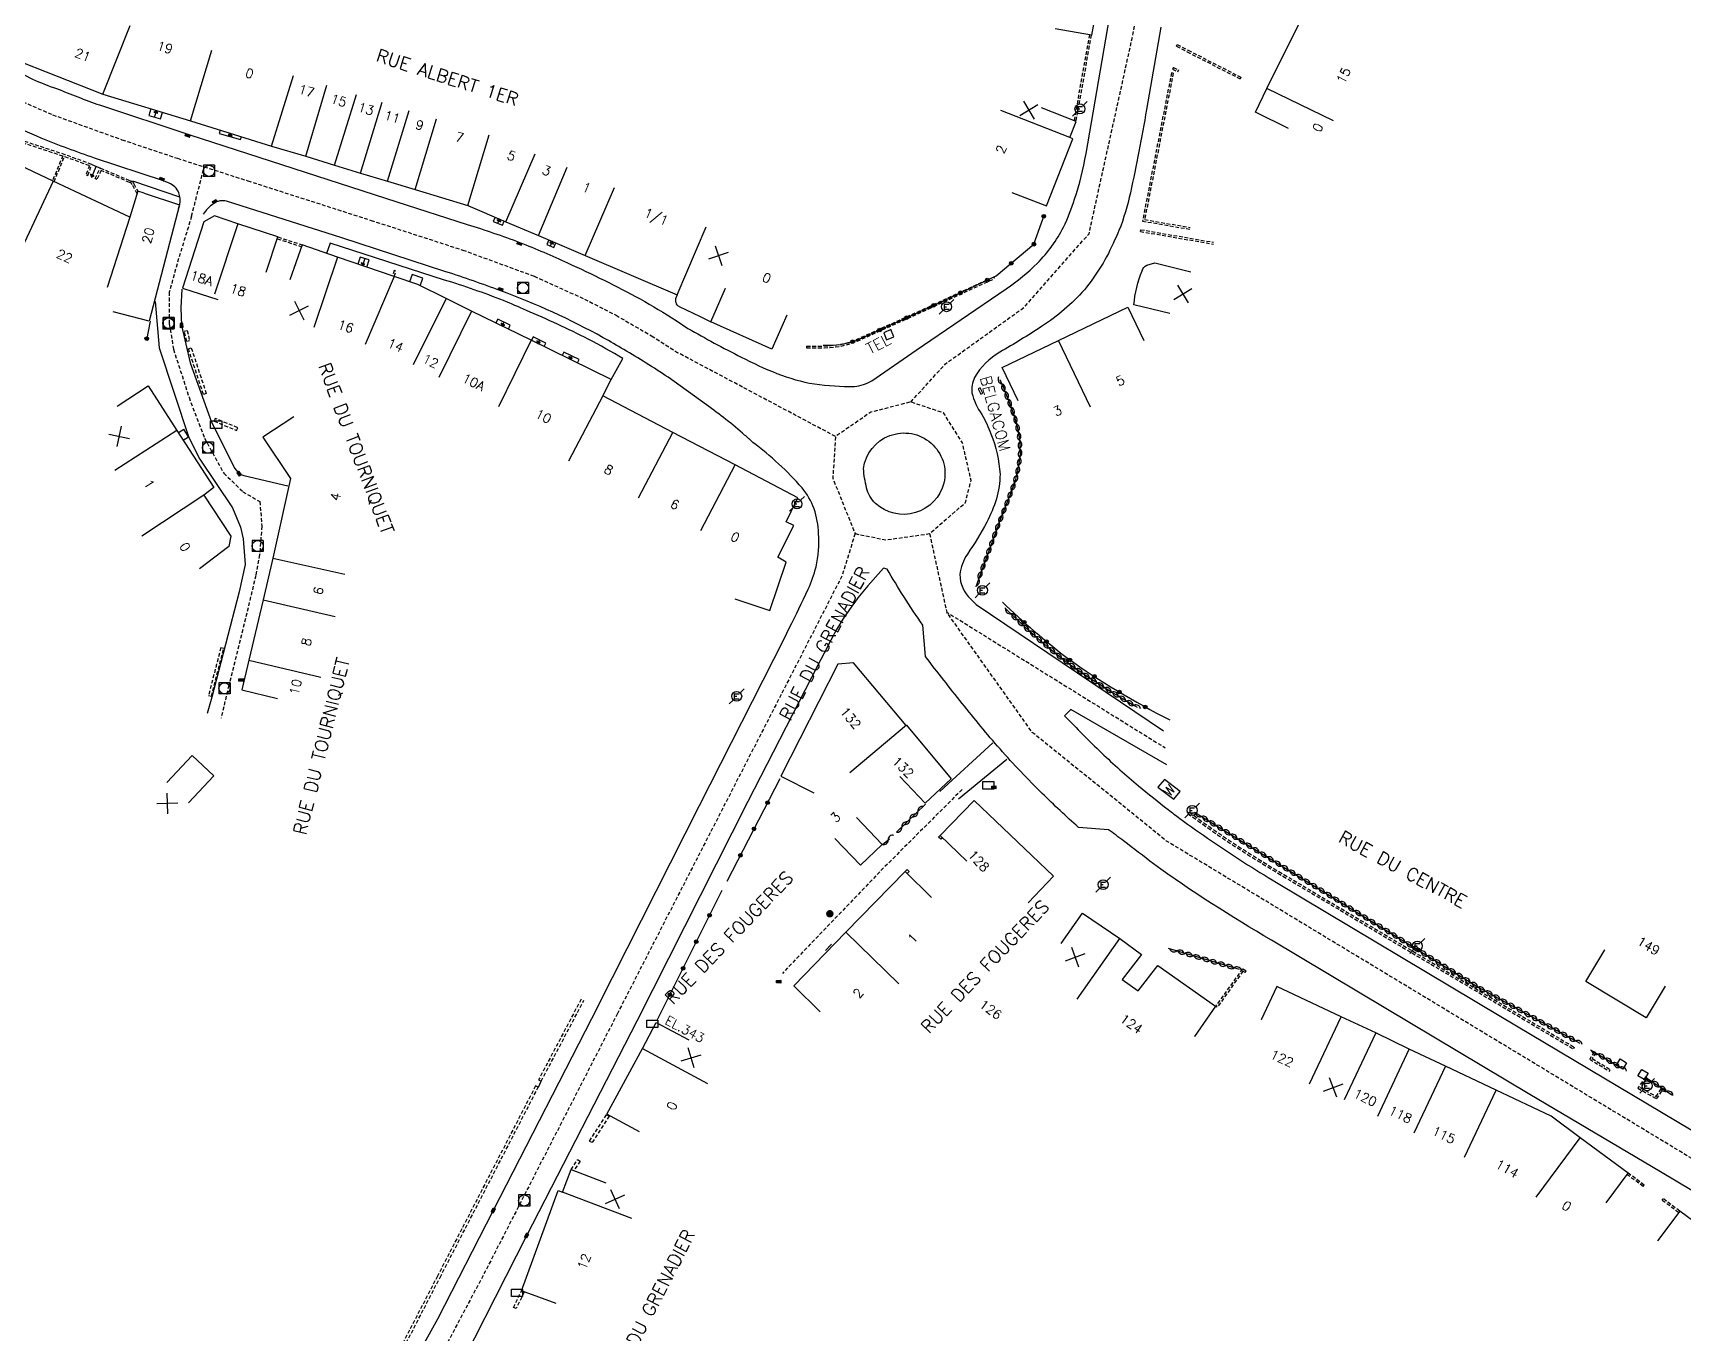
# Model space of a CAD drawing. Header units: millimetres. Extents: x 114000 to 119599, y 120000 to 124063.
# Drawn here: x 114395.7 to 114618.5, y 120152.3 to 120327.9 of the extents above; entities that cross this region are included whole.
import ezdxf
from ezdxf.enums import TextEntityAlignment as Align

# ---------------------------------------------------------------- set-up
doc = ezdxf.new("R2010")
doc.units = ezdxf.units.MM
doc.linetypes.add('DASHED', pattern=[0.75, 0.5, -0.25])
doc.layers.get('0').update_dxf_attribs({"linetype": 'CONTINUOUS'})
for name, color, linetype in [('W0001', 6, 'DASHED'), ('W0008', 7, 'CONTINUOUS'), ('W0100', 7, 'CONTINUOUS'), ('W0105', 7, 'CONTINUOUS'), ('W0112', 1, 'DASHED'), ('W0310', 3, 'CONTINUOUS'), ('W0322', 7, 'CONTINUOUS'), ('W0334', 7, 'CONTINUOUS'), ('W0400', 7, 'CONTINUOUS'), ('W0420', 7, 'CONTINUOUS'), ('W0471', 7, 'CONTINUOUS'), ('W0984', 7, 'CONTINUOUS'), ('W0989', 7, 'CONTINUOUS'), ('W0991', 7, 'CONTINUOUS'), ('W1102', 7, 'CONTINUOUS'), ('W1471', 7, 'CONTINUOUS'), ('W1473', 7, 'CONTINUOUS')]:
    doc.layers.add(name, color=color, linetype=linetype)
doc.styles.get("Standard").update_dxf_attribs({"font": 'romans.shx', "width": 0.85})

# ---------------------------------------------------------------- blocks, each defined once
blk = doc.blocks.new('t322o')
at = {"color": 0, "linetype": 'Continuous'}
for radius in [0.25, 0.15]:
    blk.add_circle((0, 0), radius, dxfattribs=at)
blk = doc.blocks.new('t310o')
at = {"color": 0, "linetype": 'Continuous'}
for centre, start, end in [((-0.5, 0.38), 216.8699, 323.1304), ((0.5, -0.37), 36.8699, 143.1303)]:
    blk.add_arc(centre, 0.625, start, end, dxfattribs=at)
blk = doc.blocks.new('t991o')
at = {"color": 0, "linetype": 'Continuous'}
for p, q in [((-1, 1), (1, -1)), ((-1, -1), (1, 1))]:
    blk.add_line(p, q, dxfattribs=at)
blk = doc.blocks.new('T400')
for p, q in [((-0.15, 0.3), (0.15, 0.3)), ((-0.15, -0.25), (-0.15, 0.3)), ((-0.15, 0.15), (0.15, 0.15)), ((-0.15, 0), (0.15, 0)), ((0.15, 0.3), (0.15, -0.25)), ((-0.15, -0.15), (0.15, -0.15)), ((-0.15, -0.25), (-0.15, -0.3)), ((-0.15, -0.3), (0.15, -0.3)), ((0.15, -0.3), (0.15, -0.25))]:
    blk.add_line(p, q)
blk = doc.blocks.new('T420')
for p, q in [((0.75, 0.75), (-0.75, 0.75)), ((-0.75, 0.75), (-0.75, -0.75)), ((0.75, 0.75), (0.75, -0.75)), ((0.75, -0.75), (-0.75, -0.75))]:
    blk.add_line(p, q)
blk.add_ellipse((0, 0), major_axis=(-0.53, 0.53), ratio=1, start_param=3.926991, end_param=10.210176)
blk = doc.blocks.new('T471')
for p, q in [((-0.333334, 0.333334), (-0.333334, -0.333334)), ((-0.333334, 0.333334), (0.333334, 0.333334)), ((-0.333334, 0), (0, 0)), ((0.500001, 0.500001), (1.000002, 1.000002)), ((-0.500001, -0.500001), (-1.000002, -1.000002)), ((-0.333334, -0.333334), (0.333334, -0.333334))]:
    blk.add_line(p, q)
blk.add_ellipse((0, 0), major_axis=(0.471405, 0.471405), ratio=1, start_param=5.4977871438, end_param=11.780972451)
blk = doc.blocks.new('t112o')
at = {"color": 0, "linetype": 'Continuous'}
for p, q in [((-0.5, 0.5), (0.5, 0.5)), ((-0.5, -0.5), (-0.5, 0.5)), ((0.5, 0.5), (0.5, -0.5)), ((0.5, -0.5), (-0.5, -0.5))]:
    blk.add_line(p, q, dxfattribs=at)
blk = doc.blocks.new('T1471')
at = {"color": 0, "linetype": 'Continuous', "flags": 128}
blk.add_lwpolyline([(-0.75, -0.5), (-0.75, 0.5), (0.75, 0.5), (0.75, -0.5), (-0.75, -0.5)], dxfattribs=at)
blk = doc.blocks.new('T1473')
at = {"color": 0, "linetype": 'Continuous', "const_width": 0.5, "flags": 128}
blk.add_lwpolyline([(-0.25, 0, 1), (0.25, 0, 1)], format="xyb", close=True, dxfattribs=at)

msp = doc.modelspace()

# ---------------------------------------------------------------- linework, layer by layer
at = {"layer": 'W0001'}
for p, q in [((114504.07, 120273.4), (114482.79, 120284.71)), ((114516.77, 120260.28), (114519.08, 120249.68))]:
    msp.add_line(p, q, dxfattribs=at)
at = {"layer": 'W0001', "flags": 128}
for points in [[(114514.23, 120278.06), (114518.9, 120283.21), (114529.51, 120290.83), (114538.3, 120300.79), (114544.28, 120327.88), (114554.8, 120389.21), (114558.99, 120420.43), (114559.4, 120435.24), (114557.92, 120465.09), (114546.7, 120445.38), (114535.47, 120430.23), (114535.47, 120430.23)], [(114506.71, 120260.28), (114510.89, 120259.44), (114516.77, 120260.28), (114521.6, 120264.46), (114522.38, 120267.47), (114521.21, 120272.55), (114518.67, 120276.58), (114514.23, 120278.06), (114508.83, 120276.68), (114504.07, 120273.4), (114503.7, 120267.77), (114506.71, 120260.28), (114506.71, 120260.28)], [(114506.71, 120260.28), (114504.92, 120254.52), (114474.62, 120195.46), (114474.62, 120195.46)], [(115000, 120031.26), (114920.1, 120055.95), (114846.94, 120090.58), (114837.7, 120094.31), (114815.76, 120099.88), (114733.92, 120115.22), (114725.67, 120117.89), (114709.25, 120123.22), (114647.65, 120158.97), (114548.78, 120218.75), (114530.64, 120233.44), (114519.08, 120249.68), (114548.57, 120231.36), (114548.57, 120231.36)]]:
    msp.add_lwpolyline(points, dxfattribs=at)
at = {"layer": 'W0001'}
for points in [[(114390.87, 120320.13), (114398.34, 120316.86), (114407.71, 120313.49), (114415.21, 120310.98), (114424.7, 120307.94), (114441.35, 120302.6), (114453.73, 120298.59), (114463.39, 120295.05), (114470.18, 120291.96), (114474.43, 120289.78), (114479.23, 120287), (114482.79, 120284.71)], [(114417.12, 120303.16), (114418.81, 120309.83)], [(114417.12, 120303.16), (114415.36, 120297.44), (114414.11, 120292.91), (114414.11, 120288.62), (114414.67, 120285.19), (114416.77, 120278.7), (114418.85, 120273.19), (114421.47, 120268.45), (114424.03, 120265.95), (114426.33, 120264.62), (114426.6, 120261.29), (114426.31, 120257.42), (114425.79, 120254.64), (114424.03, 120247.34), (114422.15, 120239.79), (114421.09, 120235.37)], [(114521.17, 120225.73), (114510.05, 120214.62), (114496.9, 120200.89)], [(114474.62, 120195.46), (114467.08, 120180.75), (114456.48, 120160.06), (114447.11, 120142.44), (114441.87, 120133.26), (114439.15, 120130.61), (114433.37, 120124.25), (114430.94, 120118.87), (114429.71, 120112.32), (114428, 120104.55), (114427.12, 120093.12), (114426.41, 120077.63), (114426.01, 120072.18), (114425.22, 120066.9), (114424.43, 120063.07), (114423.26, 120058.86), (114420.73, 120050.21), (114415.06, 120030.9), (114409.47, 120011.69), (114408.06, 120006.7), (114407.25, 120002.16), (114407.13, 120000)]]:
    msp.add_lwpolyline(points, dxfattribs=at)
at = {"layer": 'W0008'}
for p, q in [((114525.33, 120232.03), (114518.17, 120225.43)), ((114520.69, 120224.47), (114527.22, 120229.81))]:
    msp.add_line(p, q, dxfattribs=at)
at = {"layer": 'W0008', "flags": 128}
for points in [[(114484.12, 120288, 0.0092), (114491.32, 120284.13, 0.0248), (114496.16, 120281.92, 0.0532), (114501.22, 120280.5, 0.0344), (114506.62, 120280.15, 0.1073), (114508.98, 120280.92), (114514.95, 120285.05), (114527.11, 120293.37, 0.0483), (114531.34, 120296.83, 0.0773), (114534.85, 120301.68, 0.0384), (114536.36, 120305.48, 0.0357), (114537.9, 120311.61), (114540.57, 120327.05), (114546.33, 120360.66)], [(114547.99, 120328.71), (114546.05, 120317.55, -0.0143), (114543.88, 120306.32, -0.0401), (114542.34, 120301.21, -0.012), (114541.76, 120299.9, -0.067), (114537.67, 120293.2, -0.0668), (114531.9, 120288.28, -0.0154), (114526.27, 120284.79, 0.1357), (114522.84, 120281.36, 0.132), (114522.49, 120279.31, 0.0975), (114523.84, 120276.38, -0.029), (114525.06, 120273.77, -0.0749), (114526.28, 120268.3, -0.0754), (114525.79, 120264.99, -0.0469), (114524.5, 120261.82, -0.0283), (114521.87, 120257.52, 0.1118), (114520.86, 120254.76, 0.2075), (114522.3, 120251.46), (114523.08, 120250.73), (114548.35, 120233.66), (114548.35, 120233.66)], [(114392.63, 120323.33, 0.0633), (114398.86, 120320.42, 0.012), (114404.7, 120318.18), (114416.86, 120314.15), (114444.85, 120305.1), (114444.85, 120305.1), (114454.35, 120302.05, -0.0136), (114461.41, 120299.62, -0.0158), (114467.89, 120296.84, -0.0189), (114477.68, 120291.98, -0.0177), (114482.54, 120289.07), (114484.12, 120288, 0.376665)], [(114415.34, 120304.18), (114415.53, 120304.76, 0.1083), (114415.41, 120306.32, 0.1989), (114414.07, 120307.63), (114413.31, 120307.93), (114404.02, 120311.02, -0.0181), (114396.82, 120313.71, -0.016), (114391.91, 120315.93), (114390.1, 120316.82, 0.0751), (114385.71, 120318.29, 0.1151), (114382.76, 120318.2, 0.0211), (114381.67, 120317.76, 0.0496), (114381.37, 120317.62), (114365.14, 120306.51), (114365.14, 120306.51)], [(114481.45, 120281.42, 0.013477), (114475.48, 120285.15, 0.0061), (114472.71, 120286.75, 0.038), (114458.86, 120293.08, 0.0112), (114451.46, 120295.66), (114437.41, 120300.24), (114421.85, 120305.19, 0.2132), (114420.08, 120304.86, 0.0932), (114418.69, 120303.42)], [(114472.02, 120196.49), (114485.71, 120223.55), (114497.16, 120246.16), (114497.82, 120247.52, 0.0109), (114500.38, 120252.76, 0.0448), (114501.44, 120255.78, 0.0716), (114501.77, 120260.28, 0.0724), (114501.18, 120263.64, 0.0783), (114499.56, 120266.47, 0.049), (114492.91, 120272.61, -0.0012), (114491.8, 120273.6, 0.0242), (114486.65, 120277.68), (114481.45, 120281.42), (114481.45, 120281.42)], [(114507.85, 120269.08, -1.0484), (114518.71, 120267.11, -0.5661), (114509.46, 120264.36, -0.1431), (114508.26, 120266.47, -0.0399), (114507.85, 120269.08), (114507.85, 120269.08)], [(114651.89, 120152.36), (114615.46, 120174.09), (114597.83, 120184.52), (114578.39, 120196.14), (114562.95, 120205.38, -0.0255), (114547.02, 120215.67, -0.0019), (114542.97, 120218.78, 0.0024), (114540.94, 120220.29), (114536.86, 120220.6, -0.0078), (114531.98, 120225.18, -0.0188), (114526.28, 120231.2, -0.0121), (114521.16, 120237.36, -0.0032), (114516.22, 120243.67), (114515.87, 120247.9, -0.0102), (114513.28, 120251.77, -0.0095), (114511.05, 120255.5), (114510.53, 120255.62), (114508.41, 120253.25, 0.0273), (114505.06, 120248.75, 0.0218), (114502.93, 120244.92), (114501.68, 120242.5), (114492.21, 120224.1), (114477.23, 120194.43), (114477.23, 120194.43)], [(114548.79, 120229.07), (114535.86, 120236.54), (114535, 120235.68, 0.0088), (114540, 120230.67, 0.0168), (114545, 120226.2, 0.0088), (114549, 120223, 0.0043), (114550.54, 120221.82, 0.0117), (114554.82, 120218.8, 0.0145), (114563.6, 120213.16), (114593.92, 120195.06), (114643.41, 120165.57)]]:
    msp.add_lwpolyline(points, format="xyb", dxfattribs=at)
at = {"layer": 'W0008'}
for points in [[(114415.8, 120293.31), (114415.65, 120290.8), (114415.77, 120288.41), (114416.92, 120283.37), (114419.8, 120275.36), (114422.97, 120269.08), (114423.53, 120268.37), (114424.17, 120268.12), (114430.12, 120266.72)], [(114412.21, 120291.64), (114412.72, 120285.39), (114416.76, 120273.28), (114418.24, 120270.34), (114422.62, 120263.76), (114423.74, 120261.14), (114424.09, 120259.57), (114424.37, 120256.13), (114423.56, 120252.41), (114419.85, 120238.18), (114419.23, 120235.97)], [(114472.02, 120196.49), (114457.85, 120168.87), (114450.31, 120154.18), (114443.48, 120141.83), (114439.86, 120135.58), (114438.46, 120134.05), (114436.51, 120133.4), (114419.68, 120130.36), (114409.1, 120128.47), (114406.07, 120127.92), (114402.75, 120127.02), (114399.39, 120125.62)], [(114477.23, 120194.43), (114462.36, 120165.44), (114455.31, 120151.6), (114445.72, 120133.77), (114441.71, 120126.25), (114435.75, 120114.78), (114432.15, 120107.22), (114430.49, 120102.03), (114430.18, 120099.24), (114429.73, 120089.76), (114429.05, 120074.67)]]:
    msp.add_lwpolyline(points, dxfattribs=at)
at = {"layer": 'W0100'}
for p, q in [((114403.63, 120310.16), (114404.8, 120309.65)), ((114430.92, 120276.08), (114426.75, 120273.32))]:
    msp.add_line(p, q, dxfattribs=at)
at = {"layer": 'W0100', "flags": 128}
for points in [[(114540.65, 120367.46), (114545.57, 120366.59), (114544.03, 120358.29), (114542.56, 120349.53), (114541.97, 120346.1), (114541.15, 120341.55), (114540.24, 120336.57), (114539.3, 120331.25), (114538.63, 120327.61), (114533.71, 120328.48), (114533.71, 120328.48)], [(114565.25, 120314.99), (114560.76, 120317.19), (114562.32, 120320.43), (114567.78, 120331.45), (114572.26, 120329.24), (114572.26, 120329.24)], [(114392.78, 120324.52), (114405.13, 120319.63), (114416.95, 120316.02), (114427.92, 120312.63), (114432.55, 120311.26), (114436.42, 120310.07), (114439.93, 120308.99), (114443.58, 120307.89), (114447.29, 120306.76), (114447.29, 120306.76), (114454.41, 120304.6), (114459.57, 120302.4), (114463.96, 120300.55), (114470.28, 120297.86), (114482.68, 120292.54), (114482.68, 120292.54), (114482.45, 120292.01), (114482.45, 120291.83), (114482.47, 120291.65), (114482.5, 120291.49), (114482.55, 120291.33), (114482.64, 120291.2), (114482.69, 120291.14), (114482.75, 120291.09), (114482.82, 120291.04), (114482.89, 120291), (114482.96, 120290.96), (114485.81, 120289.61), (114487.21, 120288.87)], [(114411.61, 120317.65), (114411.34, 120316.77), (114412.92, 120316.31), (114412.92, 120316.31), (114413.18, 120317.17)], [(114527.89, 120306.37), (114532.54, 120304.54), (114536.12, 120313.61), (114535.7, 120313.78), (114536.55, 120315.96), (114531.9, 120317.79), (114531.9, 120317.79)], [(114410.72, 120306.26), (114409.86, 120306.53), (114408.76, 120303.04), (114398.42, 120307.88), (114390.33, 120311.71), (114385.53, 120313.93), (114381.86, 120315.2), (114377.25, 120312.1), (114377.25, 120312.1), (114380.05, 120307.95)], [(114420.99, 120314.77), (114420.86, 120314.34), (114423.72, 120313.5), (114423.72, 120313.5), (114423.84, 120313.89)], [(114427.19, 120295.6), (114428.77, 120300.35), (114423.35, 120302.14), (114420.21, 120303.19)], [(114458.1, 120303.03), (114457.86, 120302.45), (114459.09, 120301.97), (114459.09, 120301.97), (114459.32, 120302.51)], [(114465.36, 120299.96), (114465.1, 120299.35), (114466.03, 120298.92), (114466.03, 120298.92), (114466.3, 120299.56)], [(114482.12, 120273.96), (114472.65, 120278.91), (114473.79, 120281.1), (114462.96, 120286.41), (114454.91, 120290.35), (114451.49, 120292.05), (114447.68, 120293.92), (114444.47, 120295.03), (114436.83, 120297.61), (114432.05, 120299.28), (114432.05, 120299.28), (114430.4, 120294.56)], [(114440.78, 120296.28), (114441.11, 120297.25), (114439.89, 120297.64), (114439.89, 120297.64), (114439.57, 120296.69)], [(114447.99, 120293.77), (114448.33, 120294.77), (114446.89, 120295.3), (114446.89, 120295.3), (114446.55, 120294.31)], [(114497.51, 120289.8), (114495.49, 120285.22), (114487.21, 120288.87), (114489.22, 120293.45), (114489.22, 120293.45)], [(114459.9, 120287.91), (114460.15, 120288.43), (114458.45, 120289.25), (114458.45, 120289.25), (114458.2, 120288.74)], [(114528.72, 120278.2), (114526.56, 120282.71), (114534.17, 120286.37), (114543.52, 120290.85), (114545.69, 120286.35), (114545.69, 120286.35)], [(114464.73, 120285.54), (114464.97, 120286.03), (114463.26, 120286.88), (114463.26, 120286.88), (114463.01, 120286.38)], [(114510.58, 120287.4), (114510.97, 120286.44), (114511.95, 120286.88), (114511.56, 120287.84), (114510.58, 120287.4), (114510.58, 120287.4)], [(114469.22, 120283.34), (114469.45, 120283.81), (114467.38, 120284.8), (114467.38, 120284.8), (114467.16, 120284.35)], [(114523.34, 120279.84), (114523.71, 120279.14), (114523.97, 120279.27), (114523.6, 120279.97), (114523.34, 120279.84), (114523.34, 120279.84)], [(114490.46, 120251.47), (114495.21, 120249.89), (114497.39, 120256.44), (114496.3, 120257.11), (114498.45, 120261.36), (114497.42, 120261.88), (114498.09, 120263.27), (114498.99, 120265.11), (114490.52, 120269.57), (114482.12, 120273.96), (114482.12, 120273.96)], [(114513.6, 120234.35), (114506.51, 120242.82), (114504.36, 120242.63), (114496.67, 120227.53), (114501.12, 120225.26), (114501.12, 120225.26)], [(114547.61, 120226.02), (114549.73, 120224.41), (114550.6, 120225.46), (114548.48, 120227.07), (114547.61, 120226.02), (114547.61, 120226.02)], [(114534.55, 120204.93), (114537.42, 120209.02), (114542.46, 120205.58), (114545.38, 120203.44), (114542.78, 120200.04), (114544.95, 120198.51), (114547.58, 120201.96), (114555.4, 120196.44), (114552.53, 120192.35), (114552.53, 120192.35)], [(114616.1, 120199.15), (114613.52, 120194.87), (114605.39, 120199.78), (114607.97, 120204.06), (114607.97, 120204.06)], [(114608.12, 120169.89), (114611.08, 120173.91), (114604.61, 120178.69), (114600.72, 120181.61), (114593.28, 120185.11), (114586.42, 120188.35), (114581.55, 120190.66), (114577.05, 120192.84), (114572.33, 120195.02), (114563.66, 120199.12), (114561.53, 120194.6), (114561.53, 120194.6)], [(114644.85, 120141.52), (114648.42, 120146.35), (114644.68, 120149.12), (114618.06, 120168.77), (114615.08, 120164.75), (114615.08, 120164.75)]]:
    msp.add_lwpolyline(points, dxfattribs=at)
at = {"layer": 'W0100'}
for points in [[(114412.13, 120316.54), (114412.4, 120317.41), (114412.04, 120317.22), (114412.58, 120317.06), (114412.4, 120317.41)], [(114422.29, 120313.92), (114422.42, 120314.33), (114422.06, 120314.14), (114422.6, 120313.97), (114422.42, 120314.33)], [(114404.22, 120309.91), (114403.6, 120308.45), (114403.97, 120308.6), (114403.45, 120308.82), (114403.6, 120308.45)], [(114410.72, 120306.26), (114415.47, 120304.68), (114411.37, 120288.96), (114406.53, 120290.23)], [(114420.21, 120303.19), (114418.75, 120302.4), (114415.89, 120293.45), (114420.65, 120291.93)], [(114458.47, 120302.21), (114458.71, 120302.77), (114458.34, 120302.62), (114458.86, 120302.4), (114458.71, 120302.77)], [(114465.56, 120299.14), (114465.83, 120299.76), (114465.46, 120299.61), (114465.98, 120299.39), (114465.83, 120299.76)], [(114440.5, 120297.44), (114440.18, 120296.48), (114440.53, 120296.66), (114440, 120296.84), (114440.18, 120296.48)], [(114459.3, 120288.84), (114459.05, 120288.32), (114459.43, 120288.45), (114458.92, 120288.7), (114459.05, 120288.32)], [(114464.11, 120286.45), (114463.87, 120285.96), (114464.25, 120286.09), (114463.74, 120286.34), (114463.87, 120285.96)], [(114468.42, 120284.31), (114468.19, 120283.84), (114468.57, 120283.97), (114468.06, 120284.22), (114468.19, 120283.84)], [(114407.06, 120277.51), (114411.26, 120280.23), (114415.14, 120274.23), (114420.13, 120266.52), (114418.78, 120265.46), (114422.42, 120259.92), (114422.15, 120258.53), (114418.19, 120255.52)], [(114426.75, 120273.32), (114430.46, 120267.72), (114428.07, 120256.95), (114426.77, 120251.34), (114424.84, 120243.2), (114423.88, 120239.2), (114428.74, 120238.03)], [(114513.65, 120234.4), (114519.69, 120227.17), (114516.19, 120223.86), (114512.75, 120227.49)], [(114416.69, 120223.91), (114420.12, 120227.55), (114417.19, 120230.31), (114413.76, 120226.67)], [(114521.78, 120216.02), (114518.19, 120219.5), (114522.78, 120224.25), (114533.51, 120214.03), (114530.06, 120210.41)], [(114506.9, 120221.92), (114510.36, 120218.3), (114507.43, 120215.51), (114503.98, 120219.12)], [(114502, 120195.71), (114498.42, 120199.2), (114505.47, 120206.43), (114513.47, 120214.63), (114517.05, 120211.14)], [(114477.6, 120179.49), (114473.2, 120181.87), (114477.99, 120190.74), (114479.87, 120194.26), (114484.28, 120191.9)], [(114466.36, 120156.29), (114461.66, 120158.01), (114466.62, 120171.57), (114467.2, 120171.32), (114468.36, 120174.38), (114473.04, 120172.61)]]:
    msp.add_lwpolyline(points, dxfattribs=at)
at = {"layer": 'W0100', "flags": 128}
msp.add_lwpolyline([(114549.21, 120290), (114544.35, 120291.2, -0.0723), (114545.48, 120295.8, -0.2193), (114546.12, 120296.56), (114547.2, 120296.86), (114552.06, 120295.66), (114552.06, 120295.66)], format="xyb", dxfattribs=at)
at = {"layer": 'W0105'}
for p, q in [((114415.33, 120273.94), (114416.05, 120274.39)), ((114416, 120272.9), (114416.71, 120273.36)), ((114416.71, 120273.36), (114416.05, 120274.39)), ((114502.7, 120203.96), (114503.53, 120204.82)), ((114463.94, 120185.5), (114464.33, 120186.34))]:
    msp.add_line(p, q, dxfattribs=at)
at = {"layer": 'W0112'}
for p, q in [((114536.33, 120316.11), (114538.39, 120327.65)), ((114536.58, 120316.07), (114538.63, 120327.61)), ((114550.11, 120326.11), (114550.22, 120326.34)), ((114550.11, 120326.11), (114551.57, 120325.36)), ((114550.22, 120326.34), (114551.69, 120325.58)), ((114551.57, 120325.36), (114558.69, 120321.71)), ((114551.69, 120325.58), (114558.81, 120321.93)), ((114549.44, 120322.54), (114545.52, 120302.5)), ((114549.68, 120322.49), (114545.81, 120302.7)), ((114549.68, 120322.49), (114549.44, 120322.54)), ((114549.69, 120323.24), (114549.58, 120323.02)), ((114549.58, 120323.02), (114550.28, 120322.68)), ((114549.69, 120323.24), (114550.39, 120322.9)), ((114550.28, 120322.68), (114550.39, 120322.9)), ((114558.81, 120321.93), (114558.69, 120321.71)), ((114536.58, 120316.07), (114536.33, 120316.11)), ((114545.52, 120302.5), (114551.9, 120301.4)), ((114545.81, 120302.7), (114551.94, 120301.64)), ((114428.69, 120300.11), (114431.97, 120299.04)), ((114428.77, 120300.35), (114432.05, 120299.28)), ((114545.23, 120301.1), (114545.28, 120301.34)), ((114545.23, 120301.1), (114555.09, 120299.39)), ((114545.28, 120301.34), (114555.13, 120299.64)), ((114516.56, 120290.87), (114525.43, 120294.97)), ((114516.67, 120290.65), (114525.54, 120294.74)), ((114525.54, 120294.74), (114525.43, 120294.97)), ((114506.87, 120286.5), (114516.56, 120290.88)), ((114506.97, 120286.27), (114516.67, 120290.65)), ((114416.13, 120287.62), (114416.52, 120287.71)), ((114416.46, 120286.24), (114416.13, 120287.62)), ((114506.19, 120286.23), (114506.87, 120286.5)), ((114416.69, 120285.26), (114417.07, 120285.38)), ((114418.72, 120279.08), (114416.69, 120285.26)), ((114500.17, 120285.61), (114500.95, 120285.61)), ((114500.17, 120285.61), (114500.17, 120285.36)), ((114500.17, 120285.36), (114500.95, 120285.36)), ((114500.95, 120285.61), (114501.73, 120285.61)), ((114500.95, 120285.36), (114501.74, 120285.36)), ((114501.73, 120285.61), (114502.51, 120285.63)), ((114501.74, 120285.36), (114502.52, 120285.38)), ((114502.51, 120285.63), (114503.27, 120285.67)), ((114502.52, 120285.38), (114503.29, 120285.42)), ((114503.27, 120285.67), (114504.02, 120285.75)), ((114503.29, 120285.42), (114504.05, 120285.5)), ((114504.02, 120285.75), (114504.76, 120285.86)), ((114504.05, 120285.5), (114504.81, 120285.61)), ((114504.76, 120285.86), (114505.48, 120286.02)), ((114504.81, 120285.61), (114505.54, 120285.78)), ((114505.48, 120286.02), (114506.19, 120286.23)), ((114505.54, 120285.78), (114506.27, 120285.99)), ((114506.27, 120285.99), (114506.97, 120286.27)), ((114420.15, 120275.47), (114423.19, 120274.22)), ((114423.19, 120274.22), (114423.34, 120274.59)), ((114419.8, 120238.32), (114421.45, 120244.77)), ((114421.45, 120244.77), (114421.06, 120244.87)), ((114551.66, 120222.47), (114551.81, 120222.67)), ((114551.66, 120222.47), (114552.33, 120221.99)), ((114551.81, 120222.67), (114552.48, 120222.19)), ((114552.33, 120221.99), (114552.99, 120221.51)), ((114552.48, 120222.19), (114553.14, 120221.71)), ((114552.99, 120221.51), (114553.66, 120221.02)), ((114553.14, 120221.71), (114553.81, 120221.23)), ((114553.66, 120221.02), (114554.33, 120220.55)), ((114553.81, 120221.23), (114554.48, 120220.75)), ((114554.33, 120220.55), (114555, 120220.07)), ((114554.48, 120220.75), (114555.15, 120220.28)), ((114555, 120220.07), (114555.66, 120219.61)), ((114555.15, 120220.28), (114555.81, 120219.82)), ((114555.66, 120219.61), (114556.33, 120219.16)), ((114555.81, 120219.82), (114556.47, 120219.37)), ((114517.98, 120219.29), (114518.19, 120219.51)), ((114518.19, 120219.51), (114518.48, 120219.23)), ((114556.33, 120219.16), (114557, 120218.71)), ((114556.47, 120219.37), (114557.13, 120218.92)), ((114557, 120218.71), (114557.67, 120218.27)), ((114557.13, 120218.92), (114557.8, 120218.47)), ((114557.67, 120218.27), (114558.34, 120217.83)), ((114557.8, 120218.47), (114558.47, 120218.03)), ((114558.34, 120217.83), (114559.01, 120217.39)), ((114558.47, 120218.03), (114559.15, 120217.6)), ((114559.01, 120217.39), (114559.69, 120216.96)), ((114559.15, 120217.6), (114559.83, 120217.17)), ((114559.69, 120216.96), (114560.37, 120216.53)), ((114559.83, 120217.17), (114560.51, 120216.74)), ((114560.37, 120216.53), (114561.05, 120216.1)), ((114560.51, 120216.74), (114561.19, 120216.31)), ((114561.05, 120216.1), (114561.74, 120215.68)), ((114561.19, 120216.31), (114561.87, 120215.89)), ((114561.74, 120215.68), (114562.43, 120215.26)), ((114561.87, 120215.89), (114562.56, 120215.47)), ((114562.43, 120215.26), (114563.11, 120214.84)), ((114562.56, 120215.47), (114563.24, 120215.05)), ((114513.47, 120214.63), (114513.74, 120214.92)), ((114513.74, 120214.92), (114514.03, 120214.65)), ((114563.11, 120214.84), (114563.8, 120214.42)), ((114563.24, 120215.05), (114563.93, 120214.64)), ((114563.8, 120214.42), (114564.49, 120214.01)), ((114563.93, 120214.64), (114564.62, 120214.23)), ((114564.49, 120214.01), (114603.7, 120190.68)), ((114564.62, 120214.23), (114603.83, 120190.9)), ((114559.01, 120201.5), (114555.4, 120196.45)), ((114559.08, 120201.17), (114555.61, 120196.3)), ((114559.5, 120201.2), (114559.01, 120201.5)), ((114559.37, 120200.99), (114559.08, 120201.17)), ((114559.37, 120200.99), (114559.5, 120201.2)), ((114464.33, 120186.34), (114470.1, 120197.25)), ((114555.61, 120196.3), (114555.4, 120196.45)), ((114603.83, 120190.9), (114603.7, 120190.68)), ((114606.49, 120190.28), (114605.91, 120189.29)), ((114605.91, 120189.29), (114608.56, 120187.69)), ((114606.7, 120190.15), (114606.25, 120189.38)), ((114606.25, 120189.38), (114608.69, 120187.9)), ((114606.7, 120190.15), (114606.49, 120190.28)), ((114608.56, 120187.69), (114608.69, 120187.9)), ((114613.44, 120186.89), (114612.41, 120185.37)), ((114613.64, 120186.75), (114612.77, 120185.45)), ((114613.64, 120186.75), (114613.45, 120186.88)), ((114450.67, 120159.82), (114463.93, 120185.51)), ((114612.41, 120185.37), (114614.94, 120183.93)), ((114612.77, 120185.45), (114614.87, 120184.26)), ((114614.87, 120184.26), (114615.64, 120185.41)), ((114614.94, 120183.93), (114615.85, 120185.27)), ((114615.64, 120185.41), (114615.85, 120185.27)), ((114470.85, 120178.23), (114473.17, 120181.81)), ((114473.17, 120181.81), (114473.51, 120181.59)), ((114468.37, 120174.39), (114469.23, 120175.74)), ((114469.57, 120175.52), (114468.74, 120174.24)), ((114469.23, 120175.74), (114469.57, 120175.52)), ((114613.13, 120172.1), (114610.94, 120173.71)), ((114613.28, 120172.3), (114611.08, 120173.91)), ((114613.13, 120172.1), (114613.28, 120172.3)), ((114615.67, 120170.25), (114615.82, 120170.45)), ((114617.91, 120168.57), (114615.67, 120170.25)), ((114618.06, 120168.77), (114615.82, 120170.45)), ((114460.58, 120155.77), (114461.66, 120158.01)), ((114461.66, 120158.01), (114462.02, 120157.83))]:
    msp.add_line(p, q, dxfattribs=at)
for points in [[(114398.56, 120307.82), (114399.95, 120311.23), (114399.97, 120311.23), (114403.32, 120310.01), (114402.87, 120308.75), (114403.11, 120308.66), (114403.63, 120310.16), (114400.05, 120311.46), (114392.66, 120313.89), (114392.14, 120312.38), (114392.38, 120312.3), (114392.82, 120313.58), (114399.72, 120311.31), (114398.33, 120307.92)], [(114409.76, 120306.2), (114409.1, 120307.42), (114409.07, 120307.49), (114409.04, 120307.55), (114409.02, 120307.59), (114409, 120307.61), (114408.98, 120307.63), (114408.96, 120307.64), (114408.93, 120307.65), (114408.88, 120307.67), (114408.82, 120307.69), (114408.75, 120307.72), (114404.92, 120309.33), (114404.32, 120308.12), (114404.09, 120308.24), (114404.8, 120309.65), (114408.84, 120307.95), (114408.9, 120307.93), (114408.96, 120307.91), (114409.02, 120307.89), (114409.07, 120307.86), (114409.12, 120307.83), (114409.18, 120307.79), (114409.22, 120307.73), (114409.26, 120307.67), (114409.29, 120307.6), (114409.33, 120307.53), (114409.86, 120306.53)], [(114444.48, 120295.03), (114444.71, 120295.75), (114444.47, 120295.83), (114444.24, 120295.11)], [(114416.52, 120287.71), (114416.85, 120286.33), (114416.46, 120286.24)], [(114417.07, 120285.38), (114419.1, 120279.2), (114418.72, 120279.08)], [(114423.34, 120274.59), (114420.31, 120275.84), (114420.15, 120275.47)], [(114421.06, 120244.87), (114419.41, 120238.41), (114419.8, 120238.32)], [(114518.48, 120219.23), (114518.27, 120219.01), (114517.98, 120219.29)], [(114514.03, 120214.65), (114513.76, 120214.36), (114513.47, 120214.63)], [(114469.72, 120197.4), (114463.98, 120186.52), (114464.33, 120186.34)], [(114463.93, 120185.51), (114463.57, 120185.69), (114450.32, 120160), (114441.29, 120142.51), (114438.91, 120138.97), (114436.62, 120136.09), (114435.99, 120135.53), (114434.93, 120134.92), (114434.02, 120134.6), (114423.74, 120132.62)], [(114473.51, 120181.59), (114471.18, 120178.02), (114470.85, 120178.23)], [(114421.63, 120134.8), (114423.57, 120132.18), (114434.12, 120134.21), (114435.09, 120134.56), (114436.23, 120135.2), (114436.91, 120135.82), (114439.24, 120138.74), (114441.63, 120142.31), (114450.67, 120159.82)], [(114462.02, 120157.83), (114460.94, 120155.6), (114460.58, 120155.77)]]:
    msp.add_lwpolyline(points, dxfattribs=at)
at = {"layer": 'W0310'}
for p, q in [((114512.3, 120219.96), (114516.23, 120223.74)), ((114510.4, 120218.29), (114511.38, 120219.06)), ((114558.63, 120201.43), (114549.05, 120204.25)), ((114606.03, 120190.54), (114610.14, 120188.13)), ((114613.45, 120186.88), (114617, 120184.49))]:
    msp.add_line(p, q, dxfattribs=at)
at = {"layer": 'W0310', "flags": 128}
for points in [[(114526.24, 120281.08, -0.0265), (114528.2, 120276.15, -0.0867), (114528.98, 120271.14, -0.0705), (114528.1, 120266.77, -0.0063), (114526.01, 120261.4), (114523, 120253.09), (114523, 120253.09)], [(114526.91, 120250.26, 0.0263), (114534.79, 120243.31, 0.0298), (114544.8, 120236.85), (114544.8, 120236.85)]]:
    msp.add_lwpolyline(points, format="xyb", dxfattribs=at)
msp.add_lwpolyline([(114552.53, 120222.66), (114590.94, 120198.98), (114604.59, 120191.44), (114604.59, 120191.44)], dxfattribs=at)
at = {"layer": 'W0322'}
for p, q in [((114411.52, 120288.96), (114411.03, 120286.41)), ((114496.57, 120227.18), (114489.38, 120213.28)), ((114488.72, 120212.06), (114479.91, 120194.42))]:
    msp.add_line(p, q, dxfattribs=at)
at = {"layer": 'W0322', "flags": 128}
for points in [[(114502.42, 120285.74, 0.1033), (114507.08, 120286.44), (114517.96, 120291.41), (114525.78, 120295.1), (114530.85, 120299.37), (114532.28, 120303.41), (114532.28, 120303.41)], [(114526.6, 120251.03, 0.0263), (114535.41, 120243.44, 0.0365), (114549.21, 120235.12), (114549.21, 120235.12)]]:
    msp.add_lwpolyline(points, format="xyb", dxfattribs=at)
at = {"layer": 'W0334', "flags": 128}
msp.add_lwpolyline([(114415.54, 120305.71), (114409.31, 120307.84), (114409.31, 120307.84), (114409.12, 120307.83)], dxfattribs=at)
msp.add_lwpolyline([(114473.79, 120281.1), (114475.37, 120283.93, 0.0104), (114470.69, 120286.54, 0.0156), (114462.32, 120290.44, 0.0077), (114459.23, 120291.77, 0.0188), (114451.27, 120294.54), (114435.83, 120299.53), (114435.83, 120299.53), (114435.34, 120298.13)], format="xyb", dxfattribs=at)
at = {"layer": 'W1102'}
for p, q in [((114405.13, 120319.63), (114408.81, 120328.93)), ((114416.95, 120316.02), (114419.87, 120325.58)), ((114427.92, 120312.63), (114430.87, 120322.18)), ((114432.55, 120311.26), (114435.37, 120320.85)), ((114571.3, 120316.02), (114562.32, 120320.43)), ((114436.42, 120310.07), (114439.37, 120319.62)), ((114439.93, 120308.99), (114442.85, 120318.56)), ((114443.58, 120307.89), (114446.49, 120317.45)), ((114447.29, 120306.76), (114450.2, 120316.33)), ((114535.7, 120313.78), (114526.39, 120317.45)), ((114454.41, 120304.6), (114457.31, 120314.17)), ((114459.57, 120302.4), (114463.49, 120311.6)), ((114463.96, 120300.55), (114467.84, 120309.77)), ((114398.42, 120307.88), (114394.18, 120298.82)), ((114470.28, 120297.86), (114474.21, 120307.05)), ((114408.76, 120303.04), (114405.72, 120293.51)), ((114423.35, 120302.14), (114420.21, 120292.65)), ((114482.68, 120292.54), (114486.62, 120301.73)), ((114436.83, 120297.61), (114433.63, 120288.14)), ((114444.47, 120295.03), (114440.56, 120285.82)), ((114451.49, 120292.05), (114447.03, 120283.1)), ((114454.91, 120290.35), (114450.51, 120281.37)), ((114462.96, 120286.41), (114458.56, 120277.43)), ((114538.5, 120277.35), (114534.17, 120286.37)), ((114472.65, 120278.91), (114468.01, 120270.05)), ((114415.14, 120274.23), (114406.75, 120268.79)), ((114477.48, 120265.1), (114482.12, 120273.96)), ((114485.86, 120260.72), (114490.52, 120269.57)), ((114418.78, 120265.46), (114410.42, 120259.96)), ((114428.07, 120256.95), (114437.83, 120254.79)), ((114426.77, 120251.34), (114436.51, 120249.08)), ((114424.84, 120243.2), (114434.57, 120240.9)), ((114513.65, 120234.4), (114505.98, 120227.99)), ((114505.47, 120206.43), (114512.63, 120199.45)), ((114536.72, 120197.39), (114542.46, 120205.58)), ((114568.06, 120185.98), (114572.33, 120195.02)), ((114477.99, 120190.74), (114486.79, 120185.99)), ((114577.05, 120192.84), (114572.77, 120183.8)), ((114577.28, 120181.62), (114581.55, 120190.66)), ((114586.42, 120188.35), (114582.15, 120179.31)), ((114589, 120176.07), (114593.28, 120185.11)), ((114598.68, 120170.64), (114604.61, 120178.69)), ((114476.55, 120167.77), (114467.2, 120171.32))]:
    msp.add_line(p, q, dxfattribs=at)

# ---------------------------------------------------------------- block references
at = {"layer": 'W0112', "rotation": 329.1955}
for p in [(114610.2, 120188.65), (114613.11, 120187.23)]:
    msp.add_blockref('t112o', p, dxfattribs=at)
at = {"layer": 'W0310'}
for p, rotation in [((114526.49, 120280.53), 294.0104713564695), ((114526.95, 120279.47), 292.6886460463217), ((114527.38, 120278.4), 291.3668207361738), ((114527.79, 120277.32), 290.0449954260261), ((114528.17, 120276.23), 288.7231701158782), ((114528.51, 120275.12), 284.6259882330525), ((114528.75, 120274), 280.1355039642455), ((114528.91, 120272.85), 275.6450196954386), ((114528.94, 120270.55), 264.5358557990112), ((114528.98, 120271.7), 271.1545354266318), ((114528.55, 120268.27), 256.2121213365504), ((114528.78, 120269.4), 260.3739885677808), ((114527.84, 120266.08), 249.2562346144915), ((114528.23, 120267.16), 252.05025410532), ((114527.01, 120263.92), 248.6775093729686), ((114527.43, 120265), 248.9668719937299), ((114526.16, 120261.77), 248.0987841314455), ((114526.59, 120262.84), 248.388146752207), ((114525.36, 120259.6), 250.0961243025801), ((114525.75, 120260.69), 250.0961243025801), ((114524.57, 120257.43), 250.0961243025801), ((114524.97, 120258.52), 250.0961243025801), ((114523.79, 120255.26), 250.0961243025801), ((114524.18, 120256.35), 250.0961243025801), ((114523.39, 120254.17), 250.0961243025801), ((114527.74, 120249.45), 316.2313288643862), ((114528.58, 120248.66), 316.8934697151067), ((114529.42, 120247.87), 317.5556105658271), ((114530.28, 120247.1), 318.2177514165476), ((114531.15, 120246.34), 318.879892267268), ((114532.02, 120245.58), 319.5420331179885), ((114532.9, 120244.84), 320.2041739687089), ((114533.8, 120244.1), 320.8663148194293), ((114534.7, 120243.38), 321.5284556701498), ((114535.63, 120242.7), 324.3588344252602), ((114536.57, 120242.03), 325.0203743607301), ((114537.52, 120241.37), 325.6819142962), ((114538.48, 120240.73), 326.3434542316698), ((114539.44, 120240.09), 327.0049941671396), ((114540.42, 120239.47), 327.6665341026094), ((114541.4, 120238.86), 328.3280740380793), ((114542.38, 120238.26), 328.9896139735491), ((114543.38, 120237.67), 329.6511539090189), ((114544.38, 120237.09), 330.3126938444887), ((114514.1, 120221.69), 43.87816188608191), ((114515.18, 120222.73), 43.87816188608191), ((114553.51, 120222.06), 328.3365921138802), ((114554.5, 120221.45), 328.3365921138802), ((114511.18, 120218.9), 38.27300257388153), ((114513.02, 120220.65), 43.87816188608191), ((114555.48, 120220.84), 328.3365921138802), ((114556.46, 120220.24), 328.3365921138802), ((114557.44, 120219.63), 328.3365921138802), ((114558.43, 120219.03), 328.3365921138802), ((114559.41, 120218.42), 328.3365921138802), ((114560.39, 120217.81), 328.3365921138802), ((114561.38, 120217.21), 328.3365921138802), ((114562.36, 120216.6), 328.3365921138802), ((114563.34, 120215.99), 328.3365921138802), ((114564.33, 120215.39), 328.3365921138802), ((114565.31, 120214.78), 328.3365921138802), ((114566.29, 120214.18), 328.3365921138802), ((114567.28, 120213.57), 328.3365921138802), ((114568.26, 120212.96), 328.3365921138802), ((114569.24, 120212.36), 328.3365921138802), ((114570.22, 120211.75), 328.3365921138802), ((114571.21, 120211.14), 328.3365921138802), ((114572.19, 120210.54), 328.3365921138802), ((114573.17, 120209.93), 328.3365921138802), ((114574.16, 120209.32), 328.3365921138802), ((114575.14, 120208.72), 328.3365921138802), ((114576.12, 120208.11), 328.3365921138802), ((114577.11, 120207.51), 328.3365921138802), ((114578.09, 120206.9), 328.3365921138802), ((114579.07, 120206.29), 328.3365921138802), ((114580.06, 120205.69), 328.3365921138802), ((114550.16, 120203.92), 163.5791797666038), ((114551.27, 120203.6), 163.5791797666038), ((114581.04, 120205.08), 328.3365921138802), ((114582.02, 120204.47), 328.3365921138802), ((114583, 120203.87), 328.3365921138802), ((114552.37, 120203.27), 163.5791797666038), ((114553.48, 120202.94), 163.5791797666038), ((114554.59, 120202.62), 163.5791797666038), ((114555.7, 120202.29), 163.5791797666038), ((114556.8, 120201.96), 163.5791797666038), ((114557.91, 120201.64), 163.5791797666038), ((114583.99, 120203.26), 328.3365921138802), ((114584.97, 120202.66), 328.3365921138802), ((114585.95, 120202.05), 328.3365921138802), ((114586.94, 120201.44), 328.3365921138802), ((114587.92, 120200.84), 328.3365921138802), ((114588.9, 120200.23), 328.3365921138802), ((114589.89, 120199.62), 328.3365921138802), ((114590.87, 120199.02), 328.3365921138802), ((114591.88, 120198.46), 331.0932307399241), ((114592.89, 120197.9), 331.0932307399241), ((114593.9, 120197.34), 331.0932307399241), ((114594.91, 120196.78), 331.0932307399241), ((114595.92, 120196.22), 331.0932307399241), ((114596.93, 120195.66), 331.0932307399241), ((114597.94, 120195.11), 331.0932307399241), ((114598.96, 120194.55), 331.0932307399241), ((114599.97, 120193.99), 331.0932307399241), ((114600.98, 120193.43), 331.0932307399241), ((114601.99, 120192.87), 331.0932307399241), ((114603, 120192.31), 331.0932307399241), ((114604.01, 120191.76), 331.0932307399241), ((114607.03, 120189.96), 329.5257980660036), ((114608.02, 120189.37), 329.5257980660036), ((114609.02, 120188.79), 329.5257980660036), ((114610.01, 120188.2), 329.5257980660036), ((114614.41, 120186.24), 326.0826650909866), ((114615.36, 120185.59), 326.0826650909866), ((114616.32, 120184.95), 326.0826650909866)]:
    msp.add_blockref('t310o', p, dxfattribs=dict(at, rotation=rotation))
at = {"layer": 'W0322'}
for p, rotation in [((114532.19, 120303.15), 70.52629290158046), ((114530.85, 120299.38), 70.52629290158046), ((114527.8, 120296.8), 40.07676327741935), ((114520.93, 120292.81), 25.27882176538839), ((114524.55, 120294.52), 25.27882176538839), ((114517.31, 120291.11), 24.53328877344028), ((114513.67, 120289.45), 24.53328877344028), ((114411.07, 120286.62), 259.0719880348561), ((114506.37, 120286.2), 16.64035252857967), ((114510.04, 120287.79), 24.53328877344028), ((114529.54, 120248.32), 318.3297345535849), ((114532.57, 120245.71), 320.400979371643), ((114535.71, 120243.23), 324.9177194230028), ((114539.02, 120240.99), 326.9912971959529), ((114542.41, 120238.88), 329.064874968903), ((114545.88, 120236.88), 331.1384527418531), ((114494.89, 120223.94), 242.6439996354394), ((114493.06, 120220.39), 242.6439996354394), ((114491.22, 120216.84), 242.6439996354394), ((114487.06, 120208.73), 243.4436540383368), ((114485.27, 120205.15), 243.4436540383368), ((114483.48, 120201.58), 243.4436540383368), ((114481.7, 120198), 243.4436540383368)]:
    msp.add_blockref('t322o', p, dxfattribs=dict(at, rotation=rotation))
at = {"layer": 'W0400'}
for p, rotation in [((114416.59, 120314.06), 71.97526555512117), ((114413.11, 120308.17), 70.00790926488759), ((114420.25, 120305.12), 298.340799779626), ((114461.38, 120299.46), 68.99622597001067), ((114458.86, 120293.28), 70.48144639744072), ((114415.77, 120288.41), 182.8936624009605), ((114423.53, 120268.37), 218.3932154626909), ((114423.81, 120240.5), 90), ((114525.48, 120226.01), 90), ((114496.42, 120199.76), 90), ((114457.85, 120168.87), 332.8470554720034), ((114462.36, 120165.44), 152.8500382830569)]:
    msp.add_blockref('T400', p, dxfattribs=dict(at, rotation=rotation))
at = {"layer": 'W0420'}
for p in [(114419.48, 120309.29), (114461.86, 120293.47), (114413.97, 120288.67), (114414.01, 120288.73), (114419.33, 120271.88), (114426.05, 120258.6), (114421.56, 120239.39), (114462.02, 120170.2)]:
    msp.add_blockref('T420', p, dxfattribs=at)
at = {"layer": 'W0471'}
for p in [(114537.07, 120317.66), (114519.06, 120290.93), (114498.86, 120264.3), (114523.91, 120252.63), (114490.73, 120238.31), (114552.23, 120222.89), (114540.21, 120212.87), (114582.63, 120204.59), (114613.66, 120185.7)]:
    msp.add_blockref('T471', p, dxfattribs=at)
at = {"layer": 'W0991'}
for p, rotation in [((114530.16, 120317.5), 346.0457361055064), ((114488.28, 120297.84), 333.807454666692), ((114550.97, 120292.65), 346.0457361055064), ((114431.64, 120290.42), 340.7627960115415), ((114407.33, 120273.42), 302.9604261729954), ((114413.85, 120223.83), 136.7195101915323), ((114536.45, 120203.07), 65.40215068453533), ((114484.56, 120189.47), 61.63592597936345), ((114571.28, 120185.47), 65.40215068453533), ((114474.32, 120170.37), 69.2024120267083)]:
    msp.add_blockref('t991o', p, dxfattribs=dict(at, rotation=rotation))
at = {"layer": 'W1471'}
for p in [(114420.44, 120275), (114524.7, 120226.28), (114479.32, 120194.08), (114461.07, 120157.72)]:
    msp.add_blockref('T1471', p, dxfattribs=at)
at = {"layer": 'W1473'}
msp.add_blockref('T1473', (114503.3, 120208.94), dxfattribs=at)

# ---------------------------------------------------------------- texts
at = {"layer": 'W0984'}
for s, height, rotation, p in [('TEL', 1.5, 27.5806, (114509.85, 120285.89)), ('BELGACOM', 1.5, 285.1232, (114525.65, 120276.51)), ('W', 1.28, 47.6719, (114549.13, 120225.61)), ('EL.343', 1.25, 331.8444, (114483.73, 120193.34))]:
    msp.add_text(s, height=height, rotation=rotation, dxfattribs=at).set_placement(p, align=Align.MIDDLE)
at = {"layer": 'W0989'}
for s, rotation, p in [('RUE ALBERT 1ER', 342.189, (114451.67, 120321.91)), ('RUE DU TOURNIQUET', 290.6861, (114439.25, 120271.75)), ('RUE DU GRENADIER', 62.0816, (114502.56, 120245.46)), ('RUE DU TOURNIQUET', 75.9888, (114434.74, 120231.57)), ('RUE DU CENTRE', 331.6554, (114580.66, 120214.95)), ('RUE DES FOUGERES', 46.2531, (114489.68, 120205.71)), ('RUE DES FOUGERES', 46.2531, (114524.24, 120201.79)), ('RUE DU GRENADIER', 62.877, (114479.12, 120155.87))]:
    msp.add_text(s, height=1.75, rotation=rotation, dxfattribs=at).set_placement(p, align=Align.MIDDLE)
at = {"layer": 'W0991'}
for s, rotation, p in [('19', 342.9977, (114413.52, 120325.95)), ('21', 338.4141, (114402.43, 120324.93)), ('0', 342.8142, (114424.94, 120322.44)), ('15', 63.6657, (114572.67, 120322.17)), ('17', 343.5856, (114432.63, 120320.1)), ('15', 342.8373, (114436.99, 120318.79)), ('13', 343.0244, (114440.66, 120317.66)), ('11', 343.1026, (114444.23, 120316.57)), ('9', 343.1023, (114447.91, 120315.46)), ('0', 64.2959, (114569.2, 120315.13)), ('7', 343.1532, (114453.31, 120313.82)), ('5', 336.9158, (114460.32, 120311.32)), ('2', 68.4764, (114526.42, 120312.19)), ('3', 337.1576, (114465.06, 120309.31)), ('1', 336.8884, (114470.46, 120307.02)), ('1/1', 336.7816, (114479.83, 120303.01)), ('20', 75.3584, (114411.26, 120300.55)), ('22', 334.9088, (114399.98, 120297.76)), ('18A', 341.5827, (114418.47, 120294.77)), ('0', 336.2174, (114494.78, 120294.83)), ('18', 341.6667, (114423.39, 120293.18)), ('16', 341.314, (114437.93, 120288.27)), ('14', 337.0229, (114444.66, 120285.72)), ('12', 333.5087, (114449.4, 120283.59)), ('10A', 333.9242, (114455.2, 120280.74)), ('5', 25.631, (114542.53, 120280.95)), ('3', 25.6797, (114534.05, 120276.88)), ('10', 333.8771, (114464.63, 120276.12)), ('8', 332.3919, (114473.44, 120268.91)), ('1', 302.8779, (114411.41, 120267)), ('4', 77.5175, (114436.56, 120265.27)), ('6', 332.3919, (114482.38, 120264.23)), ('0', 330.6332, (114490.52, 120259.81)), ('0', 302.8779, (114416.23, 120258.48)), ('6', 76.9129, (114434.24, 120252.56)), ('8', 76.7047, (114432.62, 120245.66)), ('10', 76.5056, (114431.17, 120239.57)), ('132', 309.9271, (114506.12, 120235.37)), ('132', 315.5587, (114513.19, 120228.73)), ('3', 43.6968, (114504.06, 120221.97)), ('128', 312.8897, (114523.42, 120216.07)), ('1', 46.0561, (114514.48, 120205.64)), ('149', 328.8562, (114613.85, 120204.6)), ('2', 48.2887, (114507.12, 120198.23)), ('126', 323.8623, (114525.02, 120196)), ('124', 324.7743, (114544.03, 120194.07)), ('122', 334.6837, (114564.36, 120189.39)), ('120', 334.1838, (114575.6, 120184.1)), ('0', 248.1734, (114481.99, 120182.98)), ('118', 334.6887, (114580.35, 120181.82)), ('115', 334.678, (114586.21, 120179.05)), ('114', 330.4715, (114594.76, 120174.5)), ('0', 323.5755, (114602.8, 120169.46)), ('12', 68.1734, (114470.13, 120161.96))]:
    msp.add_text(s, height=1.25, rotation=rotation, dxfattribs=at).set_placement(p, align=Align.MIDDLE)

doc.saveas('drawing.dxf')
